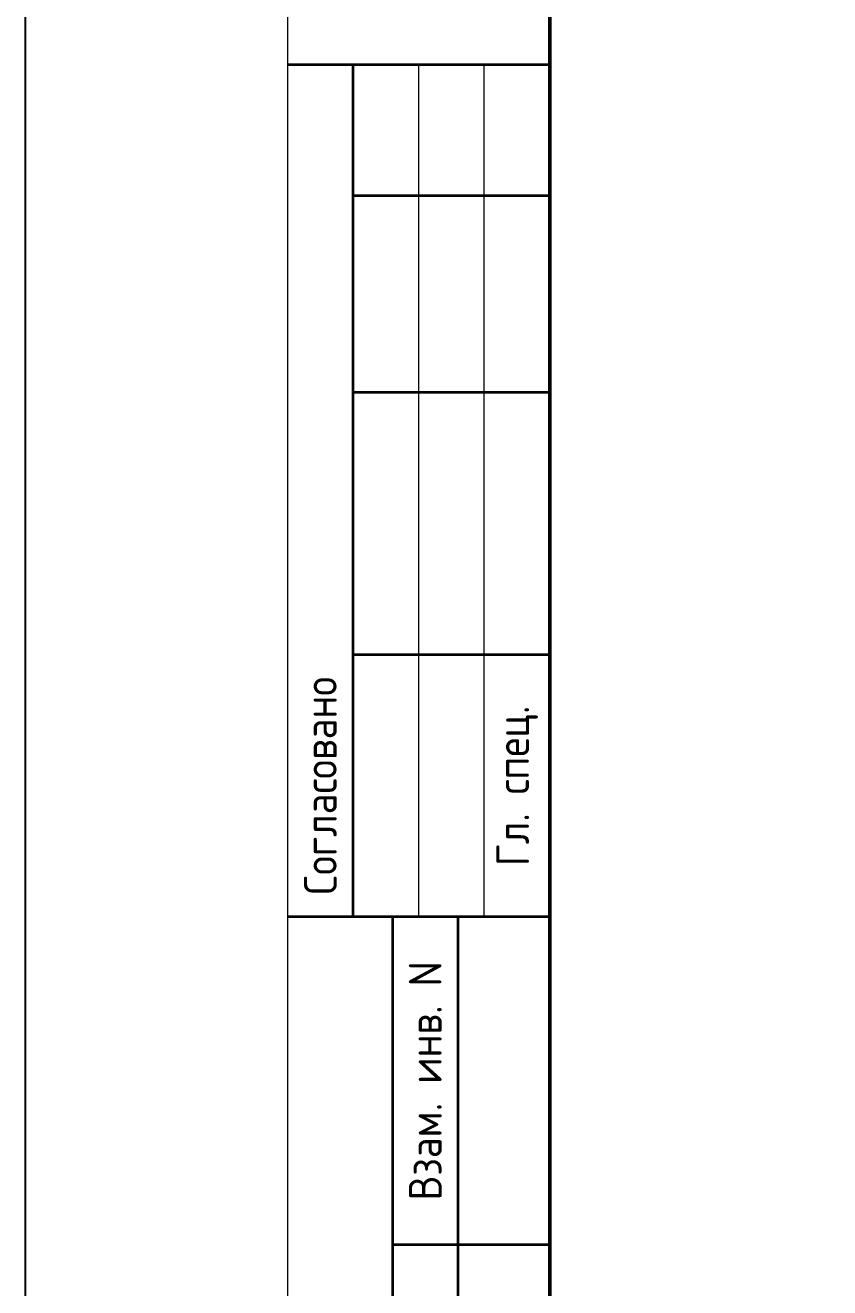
# Paper-space layout '№1в' of a CAD drawing. Header units: millimetres. Extents: x -384 to 3377, y -880 to 482.
# Drawn here: x -143 to -81.7, y 61.7 to 158 of the extents above; entities that cross this region are included whole.
import ezdxf
from ezdxf.enums import TextEntityAlignment as Align

# ---------------------------------------------------------------- set-up
doc = ezdxf.new("R2010")
doc.units = ezdxf.units.MM
doc.styles.get("Standard").update_dxf_attribs({"font": 'ГОСТ тип А.ttf'})
doc.styles.add('СПДС', font='isocpeur.ttf', dxfattribs={"width": 0.9})

# ---------------------------------------------------------------- blocks, each defined once
blk = doc.blocks.new('*U6914')
at = {"color": 4}
blk.add_lwpolyline([(-220, -220), (220, -220), (220, 220), (-220, 220)], close=True, dxfattribs=at)
blk = doc.blocks.new('*U6915')
at = {"color": 0, "linetype": 'ByBlock', "lineweight": -2, "transparency": 16777216}
blk.add_blockref('*U6914', (0, 0), dxfattribs=at)
blk = doc.blocks.new('*U7015')
at = {"lineweight": 0}
blk.add_lwpolyline([(-415, -5), (5, -5), (5, 292), (-415, 292)], close=True, dxfattribs=at)
at = {"color": 0, "linetype": 'Continuous', "lineweight": 50}
blk.add_lwpolyline([(-395, 287), (0, 287), (0, 0), (-395, 0)], close=True, dxfattribs=at)
at = {"lineweight": 35}
for points in [[(-395, 150), (-415, 150)], [(-410, 85), (-410, 150)], [(-395, 140), (-410, 140)], [(-395, 125), (-410, 125)], [(-395, 105), (-410, 105)], [(-395, 85), (-415, 85)], [(-395, 85), (-407, 85), (-407, 0), (-395, 0)], [(-402, 0), (-402, 85)], [(-395, 60), (-407, 60)]]:
    blk.add_lwpolyline(points, dxfattribs=at)
at = {"lineweight": 18}
for points in [[(-405, 85), (-405, 150)], [(-400, 85), (-400, 150)]]:
    blk.add_lwpolyline(points, dxfattribs=at)
at = {"lineweight": -2, "char_height": 2.5, "attachment_point": 5, "rotation": 90, "style": 'СПДС'}
for s, insert, width in [('Согласовано', (-412.5, 95.004), 19.9913), ('Гл. спец.', (-397.5, 95.004), 19.9913), ('Взам. инв. N', (-404.5, 72.504), 24.9913)]:
    blk.add_mtext(s, dxfattribs=dict(at, insert=insert, width=width))
at = {"lineweight": 30, "width": 0.9, "flags": 104}
blk.add_attdef('ШАПКА', text='', height=3, dxfattribs=at).set_placement((-135, 281), align=Align.MIDDLE_CENTER)
at = {"style": 'СПДС'}
for tag, height, p in [('ШИФР_ПРОЕКТА', 4, (-60, 50)), ('НАИМЕНОВАНИЕ_ОБЪЕКТА', 2.5, (-85, 25)), ('НАИМЕНОВАНИЕ_ОБЪЕКТА2', 2.5, (-85, 20)), ('СТАДИЯ', 4, (-42.5, 20)), ('ЛИСТ_первый', 4, (-27.5, 20)), ('ЛИСТОВ', 4, (-10, 20)), ('НАИМЕНОВАНИЕ_ЧЕРТЕЖА1', 2.5, (-85, 10)), ('ОРГАНИЗАЦИЯ_РАЗРАБОТЧИК1', 4, (-25, 8.093)), ('НАИМЕНОВАНИЕ_ЧЕРТЕЖА2', 2.5, (-85, 5))]:
    blk.add_attdef(tag, text='', height=height, dxfattribs=at).set_placement(p, align=Align.MIDDLE_CENTER)
for tag, p in [('РАЗРАБОТЧИК', (-163.968, 27.5)), ('РУК.ГРУППЫ', (-163.968, 22.5))]:
    blk.add_attdef(tag, text='', height=2.5, dxfattribs=at).set_placement(p, align=Align.MIDDLE_LEFT)
at = {"style": 'СПДС', "width": 0.9}
for tag, p in [('ДАТА1', (-129.648, 26.369)), ('ДАТА2', (-129.648, 21.369)), ('ДАТА3', (-129.519, 16.167)), ('ДАТА4', (-129.519, 11.167))]:
    blk.add_attdef(tag, p, '', height=2.3, dxfattribs=at)

psp = doc.layouts.new('№1в')

# ---------------------------------------------------------------- block references
for name, p in [('*U6915', (77, 220)), ('*U7015', (292, 5))]:
    psp.add_blockref(name, p)

doc.saveas('drawing.dxf')
